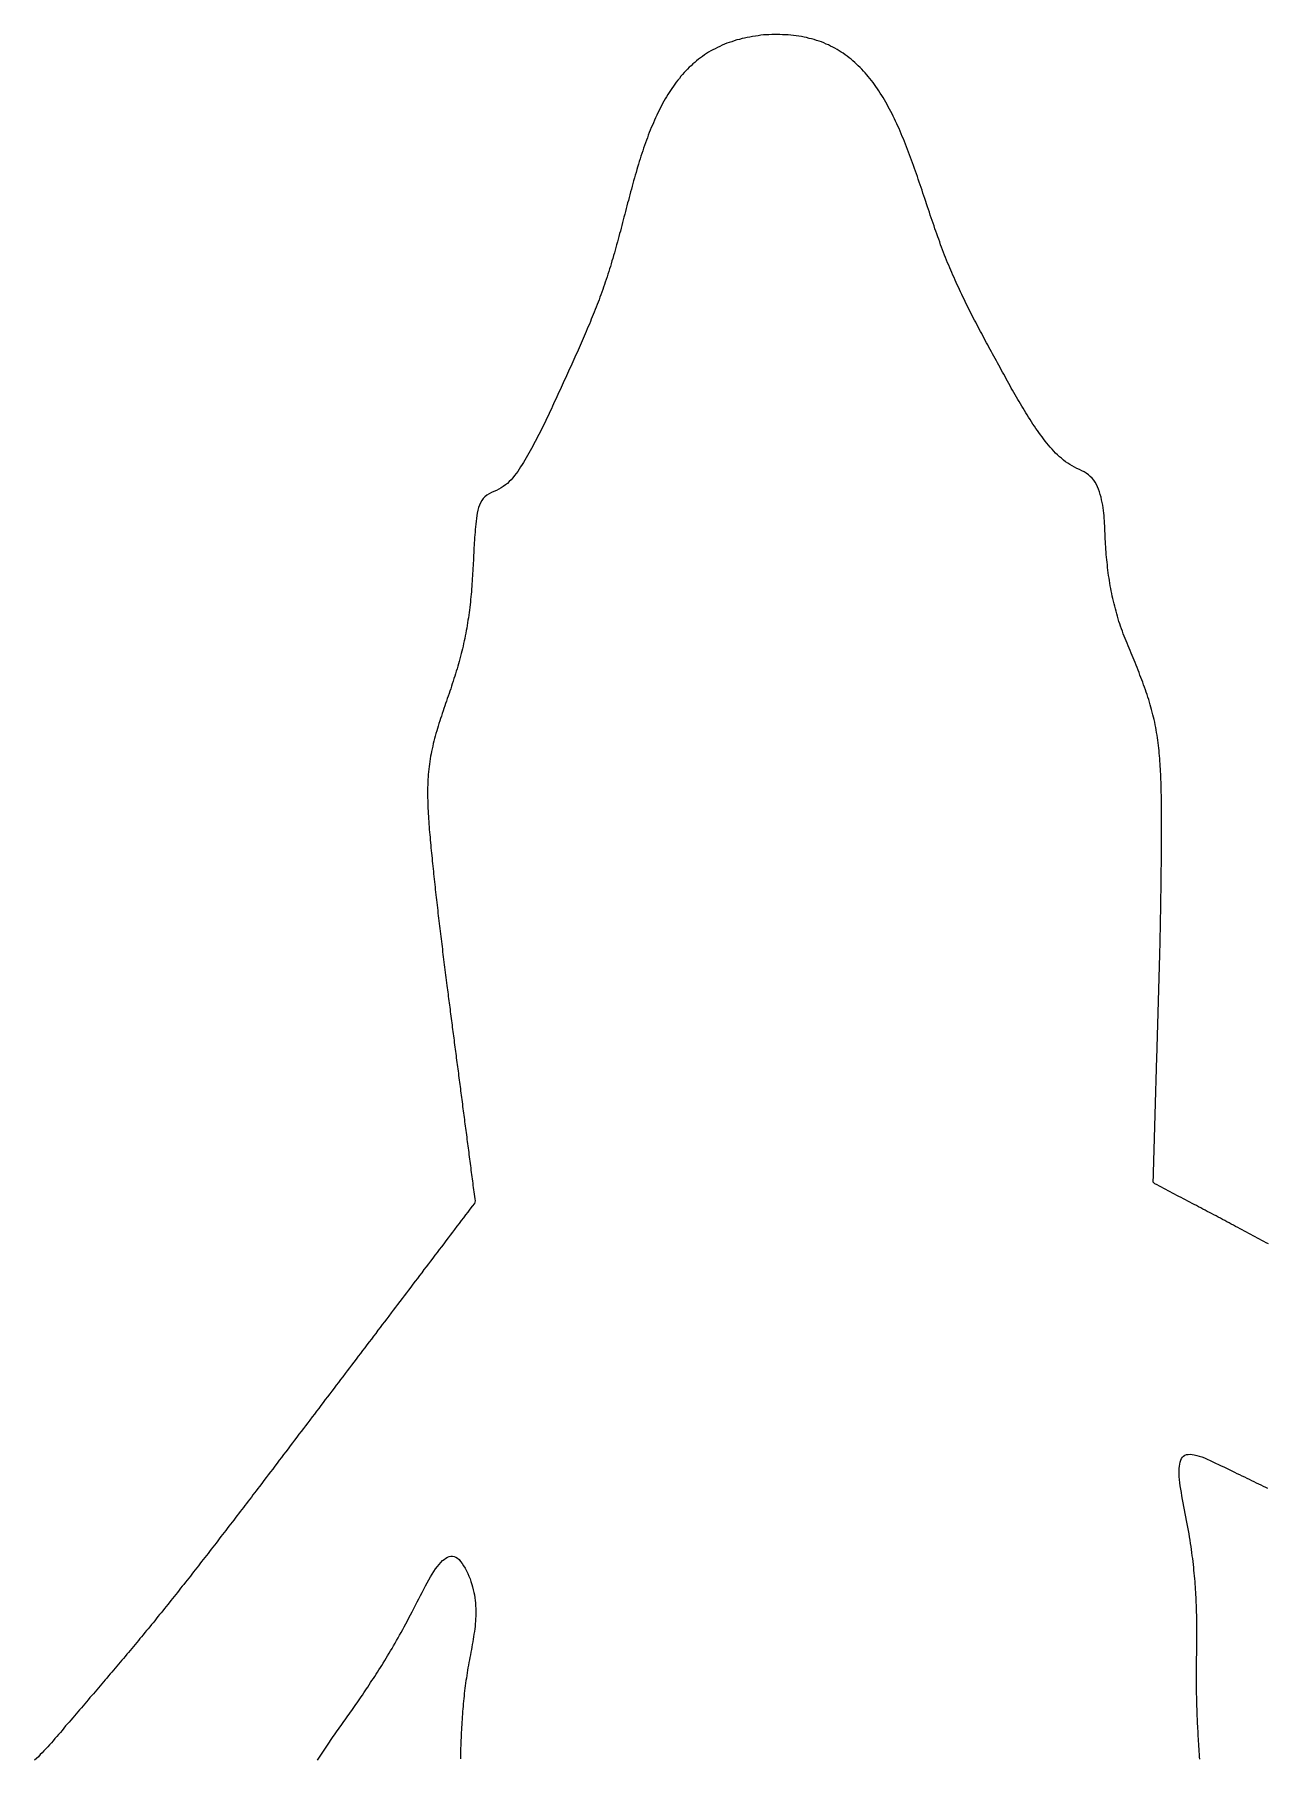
# Model space of a CAD drawing. Extents: x 63 to 788, y 423 to 1014.
# Drawn here: x 530.06 to 534.84, y 823.66 to 830.34 of the extents above; entities that cross this region are included whole.
import ezdxf

# ---------------------------------------------------------------- set-up
doc = ezdxf.new("R2010")
doc.units = 0
doc.header["$MEASUREMENT"] = 0
doc.layers.add('LAYER_1', color=7, linetype='CONTINUOUS')

msp = doc.modelspace()

# ---------------------------------------------------------------- linework, layer by layer
at = {"layer": 'LAYER_1', "color": 7}
for points in [[(534.8446, 825.651, 0), (534.8362, 825.655, 0), (534.8277, 825.66, 0), (534.8193, 825.664, 0), (534.8108, 825.669, 0), (534.8024, 825.673, 0), (534.7939, 825.678, 0), (534.7855, 825.682, 0), (534.777, 825.687, 0), (534.7686, 825.691, 0), (534.7601, 825.696, 0), (534.7517, 825.7, 0), (534.7432, 825.705, 0), (534.7348, 825.709, 0), (534.7263, 825.714, 0), (534.7179, 825.718, 0), (534.7094, 825.723, 0), (534.701, 825.727, 0), (534.6925, 825.732, 0), (534.6841, 825.736, 0), (534.6756, 825.741, 0), (534.6672, 825.745, 0), (534.6587, 825.75, 0), (534.6503, 825.754, 0), (534.6418, 825.759, 0), (534.6334, 825.763, 0), (534.6249, 825.768, 0), (534.6165, 825.772, 0), (534.608, 825.777, 0), (534.5996, 825.781, 0), (534.5911, 825.786, 0), (534.5827, 825.79, 0), (534.5742, 825.795, 0), (534.5658, 825.799, 0), (534.5573, 825.803, 0), (534.5489, 825.808, 0), (534.5404, 825.812, 0), (534.532, 825.817, 0), (534.5235, 825.821, 0), (534.5151, 825.826, 0), (534.5066, 825.83, 0), (534.4982, 825.835, 0), (534.4897, 825.839, 0), (534.4813, 825.844, 0), (534.4728, 825.848, 0), (534.4644, 825.853, 0), (534.4559, 825.857, 0), (534.4475, 825.862, 0), (534.439, 825.866, 0), (534.4306, 825.871, 0), (534.4221, 825.875, 0), (534.4137, 825.88, 0), (534.4052, 825.884, 0), (534.3983, 825.89, 0), (534.3986, 825.899, 0), (534.3988, 825.908, 0), (534.3991, 825.917, 0), (534.3994, 825.926, 0), (534.3996, 825.935, 0), (534.3999, 825.944, 0), (534.4001, 825.953, 0), (534.4004, 825.962, 0), (534.4007, 825.971, 0), (534.4009, 825.98, 0), (534.4012, 825.989, 0), (534.4015, 825.998, 0), (534.4017, 826.007, 0), (534.402, 826.016, 0), (534.4023, 826.025, 0), (534.4025, 826.034, 0), (534.4028, 826.043, 0), (534.403, 826.052, 0), (534.4033, 826.061, 0), (534.4036, 826.07, 0), (534.4038, 826.079, 0), (534.4041, 826.088, 0), (534.4044, 826.097, 0), (534.4046, 826.106, 0), (534.4049, 826.115, 0), (534.4052, 826.124, 0), (534.4054, 826.133, 0), (534.4057, 826.142, 0), (534.4059, 826.151, 0), (534.4062, 826.16, 0), (534.4065, 826.169, 0), (534.4067, 826.178, 0), (534.407, 826.187, 0), (534.4073, 826.196, 0), (534.4075, 826.205, 0), (534.4078, 826.214, 0), (534.4081, 826.223, 0), (534.4083, 826.232, 0), (534.4086, 826.241, 0), (534.4088, 826.25, 0), (534.4091, 826.259, 0), (534.4094, 826.268, 0), (534.4096, 826.277, 0), (534.4099, 826.286, 0), (534.4102, 826.295, 0), (534.4104, 826.304, 0), (534.4107, 826.313, 0), (534.411, 826.322, 0), (534.4112, 826.331, 0), (534.4115, 826.34, 0), (534.4117, 826.349, 0), (534.412, 826.358, 0), (534.4123, 826.367, 0), (534.4125, 826.376, 0), (534.4128, 826.385, 0), (534.4131, 826.394, 0), (534.4133, 826.403, 0), (534.4136, 826.412, 0), (534.4139, 826.421, 0), (534.4141, 826.43, 0), (534.4144, 826.439, 0), (534.4146, 826.448, 0), (534.4149, 826.457, 0), (534.4152, 826.466, 0), (534.4154, 826.475, 0), (534.4157, 826.484, 0), (534.416, 826.493, 0), (534.4162, 826.502, 0), (534.4165, 826.511, 0), (534.4168, 826.52, 0), (534.417, 826.529, 0), (534.4173, 826.538, 0), (534.4175, 826.547, 0), (534.4178, 826.556, 0), (534.4181, 826.565, 0), (534.4183, 826.574, 0), (534.4186, 826.583, 0), (534.4189, 826.592, 0), (534.4191, 826.601, 0), (534.4194, 826.61, 0), (534.4197, 826.619, 0), (534.4199, 826.628, 0), (534.4202, 826.637, 0), (534.4204, 826.646, 0), (534.4207, 826.655, 0), (534.421, 826.664, 0), (534.4212, 826.673, 0), (534.4215, 826.682, 0), (534.4218, 826.691, 0), (534.422, 826.7, 0), (534.4223, 826.709, 0), (534.4226, 826.718, 0), (534.4228, 826.727, 0), (534.4231, 826.736, 0), (534.4233, 826.745, 0), (534.4236, 826.754, 0), (534.4239, 826.763, 0), (534.4241, 826.772, 0), (534.4244, 826.782, 0), (534.4246, 826.792, 0), (534.4248, 826.802, 0), (534.425, 826.812, 0), (534.4252, 826.822, 0), (534.4254, 826.832, 0), (534.4256, 826.842, 0), (534.4258, 826.853, 0), (534.426, 826.863, 0), (534.4262, 826.873, 0), (534.4264, 826.883, 0), (534.4265, 826.893, 0), (534.4267, 826.903, 0), (534.4269, 826.913, 0), (534.4271, 826.923, 0), (534.4273, 826.933, 0), (534.4275, 826.944, 0), (534.4276, 826.954, 0), (534.4278, 826.964, 0), (534.428, 826.974, 0), (534.4282, 826.984, 0), (534.4283, 826.994, 0), (534.4285, 827.004, 0), (534.4286, 827.014, 0), (534.4288, 827.024, 0), (534.4289, 827.035, 0), (534.4291, 827.045, 0), (534.4292, 827.055, 0), (534.4294, 827.065, 0), (534.4295, 827.075, 0), (534.4296, 827.085, 0), (534.4297, 827.095, 0), (534.4298, 827.106, 0), (534.4299, 827.116, 0), (534.43, 827.126, 0), (534.4301, 827.136, 0), (534.4302, 827.146, 0), (534.4303, 827.156, 0), (534.4304, 827.166, 0), (534.4304, 827.177, 0), (534.4305, 827.187, 0), (534.4306, 827.197, 0), (534.4306, 827.207, 0), (534.4306, 827.217, 0), (534.4307, 827.227, 0), (534.4307, 827.237, 0), (534.4307, 827.248, 0), (534.4307, 827.258, 0), (534.4307, 827.268, 0), (534.4307, 827.278, 0), (534.4307, 827.288, 0), (534.4307, 827.298, 0), (534.4306, 827.309, 0), (534.4306, 827.319, 0), (534.4305, 827.329, 0), (534.4304, 827.339, 0), (534.4304, 827.349, 0), (534.4303, 827.36, 0), (534.4302, 827.37, 0), (534.4301, 827.38, 0), (534.4299, 827.39, 0), (534.4297, 827.4, 0), (534.4295, 827.411, 0), (534.4293, 827.421, 0), (534.429, 827.431, 0), (534.4287, 827.441, 0), (534.4284, 827.451, 0), (534.428, 827.462, 0), (534.4276, 827.472, 0), (534.4271, 827.482, 0), (534.4265, 827.492, 0), (534.4259, 827.502, 0), (534.4253, 827.512, 0), (534.4246, 827.522, 0), (534.4238, 827.533, 0), (534.4229, 827.543, 0), (534.422, 827.553, 0), (534.421, 827.563, 0), (534.4199, 827.573, 0), (534.4188, 827.583, 0), (534.4175, 827.593, 0), (534.4162, 827.603, 0), (534.4147, 827.613, 0), (534.4132, 827.623, 0), (534.4116, 827.633, 0), (534.4099, 827.643, 0), (534.408, 827.653, 0), (534.4061, 827.663, 0), (534.4041, 827.673, 0), (534.4019, 827.683, 0), (534.3996, 827.692, 0), (534.3973, 827.702, 0), (534.3948, 827.712, 0), (534.3922, 827.722, 0), (534.3895, 827.732, 0), (534.3867, 827.741, 0), (534.3838, 827.751, 0), (534.3808, 827.761, 0), (534.3777, 827.77, 0), (534.3746, 827.78, 0), (534.3714, 827.79, 0), (534.3681, 827.799, 0), (534.3647, 827.809, 0), (534.3613, 827.818, 0), (534.3578, 827.828, 0), (534.3542, 827.837, 0), (534.3506, 827.847, 0), (534.347, 827.856, 0), (534.3433, 827.866, 0), (534.3395, 827.875, 0), (534.3357, 827.885, 0), (534.3319, 827.894, 0), (534.328, 827.904, 0), (534.3241, 827.913, 0), (534.3202, 827.922, 0), (534.3163, 827.932, 0), (534.3124, 827.941, 0), (534.3085, 827.951, 0), (534.3047, 827.96, 0), (534.3008, 827.969, 0), (534.297, 827.979, 0), (534.2932, 827.988, 0), (534.2895, 827.998, 0), (534.2858, 828.007, 0), (534.2823, 828.016, 0), (534.2787, 828.026, 0), (534.2753, 828.035, 0), (534.272, 828.045, 0), (534.2688, 828.055, 0), (534.2656, 828.064, 0), (534.2626, 828.074, 0), (534.2597, 828.084, 0), (534.2569, 828.093, 0), (534.2541, 828.103, 0), (534.2515, 828.113, 0), (534.249, 828.123, 0), (534.2465, 828.132, 0), (534.2442, 828.142, 0), (534.2419, 828.152, 0), (534.2398, 828.162, 0), (534.2377, 828.172, 0), (534.2357, 828.182, 0), (534.2338, 828.192, 0), (534.232, 828.202, 0), (534.2303, 828.212, 0), (534.2286, 828.222, 0), (534.2271, 828.232, 0), (534.2256, 828.242, 0), (534.2242, 828.252, 0), (534.2229, 828.262, 0), (534.2216, 828.273, 0), (534.2205, 828.283, 0), (534.2194, 828.293, 0), (534.2183, 828.303, 0), (534.2174, 828.313, 0), (534.2165, 828.323, 0), (534.2157, 828.333, 0), (534.2149, 828.343, 0), (534.2142, 828.353, 0), (534.2136, 828.363, 0), (534.213, 828.373, 0), (534.2125, 828.383, 0), (534.2121, 828.394, 0), (534.2116, 828.404, 0), (534.2112, 828.414, 0), (534.2108, 828.424, 0), (534.2103, 828.434, 0), (534.2098, 828.444, 0), (534.2091, 828.454, 0), (534.2084, 828.464, 0), (534.2076, 828.474, 0), (534.2065, 828.484, 0), (534.2054, 828.494, 0), (534.204, 828.504, 0), (534.2024, 828.514, 0), (534.2006, 828.525, 0), (534.1985, 828.535, 0), (534.1961, 828.545, 0), (534.1933, 828.556, 0), (534.1902, 828.566, 0), (534.1867, 828.576, 0), (534.1827, 828.585, 0), (534.1783, 828.594, 0), (534.1732, 828.603, 0), (534.1676, 828.611, 0), (534.1614, 828.619, 0), (534.1544, 828.626, 0), (534.1469, 828.632, 0), (534.1387, 828.638, 0), (534.1301, 828.643, 0), (534.1212, 828.648, 0), (534.1121, 828.653, 0), (534.1028, 828.657, 0), (534.0936, 828.662, 0), (534.0844, 828.667, 0), (534.0755, 828.672, 0), (534.0668, 828.677, 0), (534.0584, 828.683, 0), (534.0503, 828.689, 0), (534.0424, 828.696, 0), (534.0347, 828.702, 0), (534.0272, 828.709, 0), (534.02, 828.716, 0), (534.0129, 828.724, 0), (534.006, 828.731, 0), (533.9992, 828.739, 0), (533.9926, 828.747, 0), (533.9861, 828.755, 0), (533.9798, 828.763, 0), (533.9735, 828.771, 0), (533.9674, 828.779, 0), (533.9613, 828.787, 0), (533.9554, 828.796, 0), (533.9494, 828.804, 0), (533.9436, 828.812, 0), (533.9378, 828.821, 0), (533.9321, 828.829, 0), (533.9265, 828.838, 0), (533.9209, 828.846, 0), (533.9154, 828.855, 0), (533.91, 828.864, 0), (533.9046, 828.872, 0), (533.8992, 828.881, 0), (533.8939, 828.89, 0), (533.8887, 828.898, 0), (533.8835, 828.907, 0), (533.8783, 828.916, 0), (533.8732, 828.924, 0), (533.8681, 828.933, 0), (533.8631, 828.942, 0), (533.8581, 828.951, 0), (533.8531, 828.96, 0), (533.8481, 828.968, 0), (533.8432, 828.977, 0), (533.8383, 828.986, 0), (533.8335, 828.995, 0), (533.8286, 829.004, 0), (533.8238, 829.013, 0), (533.819, 829.022, 0), (533.8142, 829.03, 0), (533.8094, 829.039, 0), (533.8046, 829.048, 0), (533.7998, 829.057, 0), (533.795, 829.066, 0), (533.7902, 829.074, 0), (533.7855, 829.083, 0), (533.7807, 829.092, 0), (533.7759, 829.101, 0), (533.7712, 829.109, 0), (533.7664, 829.118, 0), (533.7617, 829.127, 0), (533.757, 829.136, 0), (533.7522, 829.144, 0), (533.7475, 829.153, 0), (533.7428, 829.162, 0), (533.7381, 829.171, 0), (533.7334, 829.18, 0), (533.7287, 829.188, 0), (533.7241, 829.197, 0), (533.7194, 829.206, 0), (533.7148, 829.215, 0), (533.7102, 829.224, 0), (533.7055, 829.232, 0), (533.701, 829.241, 0), (533.6964, 829.25, 0), (533.6918, 829.259, 0), (533.6873, 829.268, 0), (533.6828, 829.277, 0), (533.6783, 829.286, 0), (533.6738, 829.295, 0), (533.6693, 829.304, 0), (533.6649, 829.313, 0), (533.6605, 829.322, 0), (533.6561, 829.331, 0), (533.6517, 829.341, 0), (533.6474, 829.35, 0), (533.6431, 829.359, 0), (533.6388, 829.368, 0), (533.6345, 829.378, 0), (533.6303, 829.387, 0), (533.6261, 829.397, 0), (533.6219, 829.406, 0), (533.6178, 829.416, 0), (533.6137, 829.425, 0), (533.6096, 829.435, 0), (533.6055, 829.445, 0), (533.6015, 829.454, 0), (533.5976, 829.464, 0), (533.5936, 829.474, 0), (533.5897, 829.484, 0), (533.5858, 829.494, 0), (533.582, 829.504, 0), (533.5782, 829.514, 0), (533.5744, 829.524, 0), (533.5706, 829.535, 0), (533.5669, 829.545, 0), (533.5632, 829.555, 0), (533.5595, 829.566, 0), (533.5559, 829.576, 0), (533.5523, 829.586, 0), (533.5486, 829.597, 0), (533.545, 829.607, 0), (533.5414, 829.618, 0), (533.5379, 829.628, 0), (533.5343, 829.639, 0), (533.5307, 829.65, 0), (533.5272, 829.66, 0), (533.5236, 829.671, 0), (533.5201, 829.682, 0), (533.5165, 829.692, 0), (533.513, 829.703, 0), (533.5094, 829.714, 0), (533.5058, 829.724, 0), (533.5022, 829.735, 0), (533.4987, 829.746, 0), (533.4951, 829.756, 0), (533.4914, 829.767, 0), (533.4878, 829.778, 0), (533.4842, 829.788, 0), (533.4805, 829.799, 0), (533.4768, 829.809, 0), (533.4731, 829.82, 0), (533.4693, 829.831, 0), (533.4656, 829.841, 0), (533.4618, 829.852, 0), (533.4579, 829.862, 0), (533.454, 829.872, 0), (533.4501, 829.883, 0), (533.4462, 829.893, 0), (533.4422, 829.903, 0), (533.4382, 829.914, 0), (533.4341, 829.924, 0), (533.43, 829.934, 0), (533.4258, 829.944, 0), (533.4216, 829.954, 0), (533.4173, 829.964, 0), (533.413, 829.974, 0), (533.4086, 829.984, 0), (533.4042, 829.993, 0), (533.3997, 830.003, 0), (533.3951, 830.012, 0), (533.3905, 830.022, 0), (533.3858, 830.031, 0), (533.3811, 830.041, 0), (533.3762, 830.05, 0), (533.3713, 830.059, 0), (533.3664, 830.068, 0), (533.3613, 830.077, 0), (533.3562, 830.086, 0), (533.351, 830.095, 0), (533.3457, 830.103, 0), (533.3403, 830.112, 0), (533.3348, 830.12, 0), (533.3293, 830.128, 0), (533.3237, 830.137, 0), (533.3179, 830.145, 0), (533.3121, 830.153, 0), (533.3062, 830.16, 0), (533.3002, 830.168, 0), (533.294, 830.176, 0), (533.2878, 830.183, 0), (533.2815, 830.19, 0), (533.2751, 830.197, 0), (533.2685, 830.204, 0), (533.2619, 830.211, 0), (533.2551, 830.218, 0), (533.2483, 830.224, 0), (533.2413, 830.231, 0), (533.2342, 830.237, 0), (533.227, 830.243, 0), (533.2196, 830.249, 0), (533.2121, 830.255, 0), (533.2046, 830.26, 0), (533.1968, 830.266, 0), (533.189, 830.271, 0), (533.181, 830.276, 0), (533.1729, 830.281, 0), (533.1646, 830.286, 0), (533.1563, 830.29, 0), (533.1477, 830.294, 0), (533.1391, 830.299, 0), (533.1302, 830.302, 0), (533.1213, 830.306, 0), (533.1122, 830.31, 0), (533.1029, 830.313, 0), (533.0935, 830.316, 0), (533.084, 830.319, 0), (533.0743, 830.322, 0), (533.0646, 830.324, 0), (533.0547, 830.327, 0), (533.0447, 830.329, 0), (533.0346, 830.331, 0), (533.0244, 830.332, 0), (533.0141, 830.334, 0), (533.0038, 830.335, 0), (532.9934, 830.336, 0), (532.9829, 830.337, 0), (532.9724, 830.338, 0), (532.9618, 830.338, 0), (532.9513, 830.339, 0), (532.9407, 830.339, 0), (532.93, 830.339, 0), (532.9194, 830.339, 0), (532.9088, 830.338, 0), (532.8982, 830.337, 0), (532.8876, 830.337, 0), (532.877, 830.336, 0), (532.8665, 830.334, 0), (532.856, 830.333, 0), (532.8455, 830.331, 0), (532.8351, 830.329, 0), (532.8248, 830.327, 0), (532.8145, 830.325, 0), (532.8044, 830.323, 0), (532.7943, 830.32, 0), (532.7843, 830.318, 0), (532.7744, 830.315, 0), (532.7647, 830.311, 0), (532.755, 830.308, 0), (532.7455, 830.305, 0), (532.7361, 830.301, 0), (532.7269, 830.297, 0), (532.7179, 830.293, 0), (532.7089, 830.289, 0), (532.7002, 830.284, 0), (532.6916, 830.28, 0), (532.6832, 830.275, 0), (532.6749, 830.27, 0), (532.6667, 830.265, 0), (532.6588, 830.26, 0), (532.6509, 830.254, 0), (532.6432, 830.249, 0), (532.6357, 830.243, 0), (532.6283, 830.237, 0), (532.621, 830.231, 0), (532.6139, 830.225, 0), (532.6069, 830.218, 0), (532.6, 830.212, 0), (532.5933, 830.205, 0), (532.5867, 830.198, 0), (532.5802, 830.191, 0), (532.5738, 830.184, 0), (532.5676, 830.177, 0), (532.5615, 830.169, 0), (532.5555, 830.162, 0), (532.5496, 830.154, 0), (532.5438, 830.146, 0), (532.5382, 830.138, 0), (532.5326, 830.13, 0), (532.5272, 830.122, 0), (532.5218, 830.114, 0), (532.5166, 830.106, 0), (532.5114, 830.097, 0), (532.5064, 830.089, 0), (532.5014, 830.08, 0), (532.4966, 830.071, 0), (532.4918, 830.062, 0), (532.4872, 830.053, 0), (532.4826, 830.044, 0), (532.4781, 830.035, 0), (532.4737, 830.026, 0), (532.4694, 830.016, 0), (532.4651, 830.007, 0), (532.4609, 829.997, 0), (532.4568, 829.988, 0), (532.4528, 829.978, 0), (532.4488, 829.968, 0), (532.4449, 829.959, 0), (532.4411, 829.949, 0), (532.4374, 829.939, 0), (532.4337, 829.929, 0), (532.43, 829.919, 0), (532.4265, 829.908, 0), (532.4229, 829.898, 0), (532.4195, 829.888, 0), (532.4161, 829.878, 0), (532.4127, 829.867, 0), (532.4094, 829.857, 0), (532.4061, 829.846, 0), (532.4029, 829.836, 0), (532.3997, 829.825, 0), (532.3965, 829.815, 0), (532.3934, 829.804, 0), (532.3903, 829.793, 0), (532.3873, 829.783, 0), (532.3842, 829.772, 0), (532.3813, 829.761, 0), (532.3783, 829.751, 0), (532.3754, 829.74, 0), (532.3724, 829.729, 0), (532.3695, 829.718, 0), (532.3667, 829.707, 0), (532.3638, 829.696, 0), (532.3609, 829.686, 0), (532.3581, 829.675, 0), (532.3553, 829.664, 0), (532.3524, 829.653, 0), (532.3496, 829.642, 0), (532.3468, 829.631, 0), (532.344, 829.621, 0), (532.3412, 829.61, 0), (532.3383, 829.599, 0), (532.3355, 829.588, 0), (532.3327, 829.577, 0), (532.3298, 829.567, 0), (532.327, 829.556, 0), (532.3241, 829.545, 0), (532.3212, 829.535, 0), (532.3183, 829.524, 0), (532.3154, 829.513, 0), (532.3124, 829.503, 0), (532.3094, 829.492, 0), (532.3064, 829.482, 0), (532.3034, 829.471, 0), (532.3003, 829.461, 0), (532.2972, 829.45, 0), (532.2941, 829.44, 0), (532.2909, 829.43, 0), (532.2877, 829.42, 0), (532.2845, 829.41, 0), (532.2812, 829.4, 0), (532.2779, 829.389, 0), (532.2745, 829.379, 0), (532.2711, 829.37, 0), (532.2677, 829.36, 0), (532.2642, 829.35, 0), (532.2607, 829.34, 0), (532.2572, 829.33, 0), (532.2536, 829.321, 0), (532.25, 829.311, 0), (532.2464, 829.301, 0), (532.2427, 829.292, 0), (532.239, 829.282, 0), (532.2353, 829.273, 0), (532.2316, 829.263, 0), (532.2278, 829.254, 0), (532.224, 829.244, 0), (532.2202, 829.235, 0), (532.2164, 829.226, 0), (532.2125, 829.216, 0), (532.2086, 829.207, 0), (532.2047, 829.198, 0), (532.2008, 829.188, 0), (532.1969, 829.179, 0), (532.1929, 829.17, 0), (532.189, 829.161, 0), (532.185, 829.152, 0), (532.181, 829.143, 0), (532.1769, 829.133, 0), (532.1729, 829.124, 0), (532.1688, 829.115, 0), (532.1648, 829.106, 0), (532.1607, 829.097, 0), (532.1566, 829.088, 0), (532.1525, 829.079, 0), (532.1484, 829.07, 0), (532.1443, 829.061, 0), (532.1402, 829.052, 0), (532.1361, 829.043, 0), (532.132, 829.034, 0), (532.1278, 829.025, 0), (532.1237, 829.016, 0), (532.1196, 829.007, 0), (532.1154, 828.998, 0), (532.1113, 828.988, 0), (532.1071, 828.979, 0), (532.103, 828.97, 0), (532.0988, 828.961, 0), (532.0947, 828.952, 0), (532.0905, 828.943, 0), (532.0864, 828.934, 0), (532.0822, 828.925, 0), (532.078, 828.916, 0), (532.0738, 828.907, 0), (532.0696, 828.898, 0), (532.0654, 828.888, 0), (532.0611, 828.879, 0), (532.0568, 828.87, 0), (532.0525, 828.861, 0), (532.0482, 828.852, 0), (532.0438, 828.843, 0), (532.0394, 828.834, 0), (532.035, 828.825, 0), (532.0305, 828.816, 0), (532.026, 828.807, 0), (532.0214, 828.798, 0), (532.0168, 828.788, 0), (532.0122, 828.779, 0), (532.0075, 828.77, 0), (532.0027, 828.761, 0), (531.9979, 828.752, 0), (531.993, 828.743, 0), (531.9881, 828.734, 0), (531.9831, 828.725, 0), (531.9781, 828.716, 0), (531.973, 828.707, 0), (531.9678, 828.698, 0), (531.9625, 828.689, 0), (531.9572, 828.68, 0), (531.9518, 828.672, 0), (531.9463, 828.663, 0), (531.9406, 828.654, 0), (531.9348, 828.645, 0), (531.9287, 828.637, 0), (531.9225, 828.629, 0), (531.916, 828.621, 0), (531.9092, 828.613, 0), (531.9022, 828.606, 0), (531.8948, 828.599, 0), (531.887, 828.593, 0), (531.8789, 828.587, 0), (531.8703, 828.581, 0), (531.8613, 828.576, 0), (531.852, 828.571, 0), (531.8425, 828.567, 0), (531.8331, 828.563, 0), (531.824, 828.558, 0), (531.8156, 828.553, 0), (531.8079, 828.547, 0), (531.8012, 828.54, 0), (531.7955, 828.532, 0), (531.7907, 828.524, 0), (531.7867, 828.515, 0), (531.7833, 828.505, 0), (531.7805, 828.495, 0), (531.7783, 828.484, 0), (531.7764, 828.474, 0), (531.7749, 828.463, 0), (531.7736, 828.452, 0), (531.7724, 828.441, 0), (531.7713, 828.431, 0), (531.7703, 828.42, 0), (531.7694, 828.41, 0), (531.7685, 828.4, 0), (531.7678, 828.389, 0), (531.7671, 828.379, 0), (531.7665, 828.369, 0), (531.7659, 828.359, 0), (531.7653, 828.349, 0), (531.7648, 828.34, 0), (531.7643, 828.33, 0), (531.7638, 828.32, 0), (531.7634, 828.31, 0), (531.7629, 828.3, 0), (531.7624, 828.29, 0), (531.7619, 828.28, 0), (531.7614, 828.27, 0), (531.7608, 828.26, 0), (531.7602, 828.25, 0), (531.7596, 828.24, 0), (531.7589, 828.23, 0), (531.7583, 828.22, 0), (531.7575, 828.21, 0), (531.7568, 828.2, 0), (531.756, 828.189, 0), (531.7551, 828.179, 0), (531.7542, 828.169, 0), (531.7532, 828.159, 0), (531.7522, 828.149, 0), (531.7512, 828.139, 0), (531.75, 828.129, 0), (531.7489, 828.118, 0), (531.7476, 828.108, 0), (531.7463, 828.098, 0), (531.7449, 828.088, 0), (531.7435, 828.078, 0), (531.7419, 828.068, 0), (531.7404, 828.058, 0), (531.7387, 828.048, 0), (531.737, 828.038, 0), (531.7352, 828.028, 0), (531.7333, 828.018, 0), (531.7314, 828.008, 0), (531.7294, 827.998, 0), (531.7273, 827.988, 0), (531.7252, 827.978, 0), (531.723, 827.968, 0), (531.7207, 827.958, 0), (531.7183, 827.949, 0), (531.7159, 827.939, 0), (531.7133, 827.929, 0), (531.7108, 827.919, 0), (531.7081, 827.909, 0), (531.7054, 827.9, 0), (531.7026, 827.89, 0), (531.6997, 827.88, 0), (531.6968, 827.871, 0), (531.6938, 827.861, 0), (531.6908, 827.851, 0), (531.6877, 827.842, 0), (531.6846, 827.832, 0), (531.6814, 827.822, 0), (531.6782, 827.813, 0), (531.675, 827.803, 0), (531.6718, 827.794, 0), (531.6685, 827.784, 0), (531.6652, 827.774, 0), (531.662, 827.765, 0), (531.6587, 827.755, 0), (531.6554, 827.745, 0), (531.6521, 827.736, 0), (531.6488, 827.726, 0), (531.6455, 827.717, 0), (531.6423, 827.707, 0), (531.6391, 827.697, 0), (531.6359, 827.687, 0), (531.6328, 827.678, 0), (531.6297, 827.668, 0), (531.6267, 827.658, 0), (531.6237, 827.649, 0), (531.6208, 827.639, 0), (531.618, 827.629, 0), (531.6152, 827.619, 0), (531.6126, 827.61, 0), (531.61, 827.6, 0), (531.6076, 827.59, 0), (531.6052, 827.58, 0), (531.603, 827.57, 0), (531.6009, 827.56, 0), (531.5989, 827.551, 0), (531.5971, 827.541, 0), (531.5954, 827.531, 0), (531.5939, 827.521, 0), (531.5925, 827.511, 0), (531.5912, 827.501, 0), (531.5901, 827.491, 0), (531.5891, 827.481, 0), (531.5882, 827.471, 0), (531.5875, 827.461, 0), (531.5869, 827.451, 0), (531.5864, 827.44, 0), (531.586, 827.43, 0), (531.5857, 827.42, 0), (531.5856, 827.41, 0), (531.5855, 827.4, 0), (531.5855, 827.39, 0), (531.5856, 827.38, 0), (531.5858, 827.369, 0), (531.5861, 827.359, 0), (531.5864, 827.349, 0), (531.5869, 827.339, 0), (531.5873, 827.329, 0), (531.5879, 827.319, 0), (531.5885, 827.308, 0), (531.5892, 827.298, 0), (531.5899, 827.288, 0), (531.5906, 827.278, 0), (531.5914, 827.268, 0), (531.5922, 827.257, 0), (531.5931, 827.247, 0), (531.594, 827.237, 0), (531.5949, 827.227, 0), (531.5958, 827.217, 0), (531.5968, 827.206, 0), (531.5977, 827.196, 0), (531.5987, 827.186, 0), (531.5996, 827.176, 0), (531.6006, 827.166, 0), (531.6016, 827.156, 0), (531.6026, 827.145, 0), (531.6036, 827.135, 0), (531.6047, 827.125, 0), (531.6057, 827.115, 0), (531.6067, 827.105, 0), (531.6078, 827.095, 0), (531.6089, 827.085, 0), (531.6099, 827.075, 0), (531.611, 827.064, 0), (531.6121, 827.054, 0), (531.6132, 827.044, 0), (531.6143, 827.034, 0), (531.6154, 827.024, 0), (531.6165, 827.014, 0), (531.6177, 827.004, 0), (531.6188, 826.994, 0), (531.6199, 826.984, 0), (531.6211, 826.974, 0), (531.6222, 826.964, 0), (531.6234, 826.954, 0), (531.6246, 826.943, 0), (531.6257, 826.933, 0), (531.6269, 826.923, 0), (531.6281, 826.913, 0), (531.6293, 826.903, 0), (531.6305, 826.893, 0), (531.6317, 826.883, 0), (531.6329, 826.873, 0), (531.6341, 826.863, 0), (531.6353, 826.853, 0), (531.6365, 826.843, 0), (531.6378, 826.833, 0), (531.639, 826.823, 0), (531.6402, 826.813, 0), (531.6415, 826.803, 0), (531.6427, 826.793, 0), (531.6439, 826.783, 0), (531.6452, 826.773, 0), (531.6464, 826.763, 0), (531.6477, 826.753, 0), (531.6489, 826.743, 0), (531.6502, 826.733, 0), (531.6514, 826.723, 0), (531.6527, 826.713, 0), (531.6539, 826.703, 0), (531.6552, 826.693, 0), (531.6564, 826.683, 0), (531.6577, 826.673, 0), (531.659, 826.663, 0), (531.6602, 826.653, 0), (531.6613, 826.644, 0), (531.6624, 826.636, 0), (531.6635, 826.627, 0), (531.6647, 826.619, 0), (531.6658, 826.61, 0), (531.6669, 826.602, 0), (531.668, 826.593, 0), (531.6691, 826.585, 0), (531.6702, 826.576, 0), (531.6713, 826.568, 0), (531.6724, 826.559, 0), (531.6736, 826.55, 0), (531.6747, 826.542, 0), (531.6758, 826.533, 0), (531.6769, 826.525, 0), (531.678, 826.516, 0), (531.6791, 826.508, 0), (531.6802, 826.499, 0), (531.6813, 826.491, 0), (531.6825, 826.482, 0), (531.6836, 826.474, 0), (531.6847, 826.465, 0), (531.6858, 826.457, 0), (531.6869, 826.448, 0), (531.688, 826.44, 0), (531.6891, 826.431, 0), (531.6903, 826.423, 0), (531.6914, 826.414, 0), (531.6925, 826.406, 0), (531.6936, 826.397, 0), (531.6947, 826.389, 0), (531.6958, 826.38, 0), (531.6969, 826.372, 0), (531.698, 826.363, 0), (531.6992, 826.354, 0), (531.7003, 826.346, 0), (531.7014, 826.337, 0), (531.7025, 826.329, 0), (531.7036, 826.32, 0), (531.7047, 826.312, 0), (531.7058, 826.303, 0), (531.7069, 826.295, 0), (531.7081, 826.286, 0), (531.7092, 826.278, 0), (531.7103, 826.269, 0), (531.7114, 826.261, 0), (531.7125, 826.252, 0), (531.7136, 826.244, 0), (531.7147, 826.235, 0), (531.7158, 826.227, 0), (531.717, 826.218, 0), (531.7181, 826.21, 0), (531.7192, 826.201, 0), (531.7203, 826.193, 0), (531.7214, 826.184, 0), (531.7225, 826.175, 0), (531.7236, 826.167, 0), (531.7247, 826.158, 0), (531.7259, 826.15, 0), (531.727, 826.141, 0), (531.7281, 826.133, 0), (531.7292, 826.124, 0), (531.7303, 826.116, 0), (531.7314, 826.107, 0), (531.7325, 826.099, 0), (531.7337, 826.09, 0), (531.7348, 826.082, 0), (531.7359, 826.073, 0), (531.737, 826.065, 0), (531.7381, 826.056, 0), (531.7392, 826.048, 0), (531.7403, 826.039, 0), (531.7414, 826.031, 0), (531.7426, 826.022, 0), (531.7437, 826.014, 0), (531.7448, 826.005, 0), (531.7459, 825.997, 0), (531.747, 825.988, 0), (531.7481, 825.979, 0), (531.7492, 825.971, 0), (531.7503, 825.962, 0), (531.7515, 825.954, 0), (531.7526, 825.945, 0), (531.7537, 825.937, 0), (531.7548, 825.928, 0), (531.7559, 825.92, 0), (531.757, 825.911, 0), (531.7581, 825.903, 0), (531.7592, 825.894, 0), (531.7604, 825.886, 0), (531.7615, 825.877, 0), (531.7626, 825.869, 0), (531.7637, 825.86, 0), (531.7648, 825.852, 0), (531.7659, 825.843, 0), (531.767, 825.835, 0), (531.7681, 825.826, 0), (531.7693, 825.818, 0), (531.7668, 825.808, 0), (531.7583, 825.797, 0), (531.7498, 825.786, 0), (531.7413, 825.774, 0), (531.7329, 825.763, 0), (531.7244, 825.752, 0), (531.7159, 825.741, 0), (531.7074, 825.73, 0), (531.6989, 825.719, 0), (531.6904, 825.707, 0), (531.6819, 825.696, 0), (531.6734, 825.685, 0), (531.6649, 825.674, 0), (531.6564, 825.663, 0), (531.6479, 825.651, 0), (531.6394, 825.64, 0), (531.6309, 825.629, 0), (531.6224, 825.618, 0), (531.6139, 825.607, 0), (531.6054, 825.595, 0), (531.5969, 825.584, 0), (531.5884, 825.573, 0), (531.5799, 825.562, 0), (531.5714, 825.551, 0), (531.5629, 825.539, 0), (531.5544, 825.528, 0), (531.5459, 825.517, 0), (531.5374, 825.506, 0), (531.5289, 825.495, 0), (531.5204, 825.483, 0), (531.5119, 825.472, 0), (531.5034, 825.461, 0), (531.4949, 825.45, 0), (531.4864, 825.439, 0), (531.4779, 825.427, 0), (531.4694, 825.416, 0), (531.4609, 825.405, 0), (531.4524, 825.394, 0), (531.4439, 825.383, 0), (531.4354, 825.371, 0), (531.4269, 825.36, 0), (531.4184, 825.349, 0), (531.4099, 825.338, 0), (531.4014, 825.327, 0), (531.3929, 825.316, 0), (531.3844, 825.304, 0), (531.3759, 825.293, 0), (531.3675, 825.282, 0), (531.359, 825.271, 0), (531.3505, 825.26, 0), (531.342, 825.248, 0), (531.3335, 825.237, 0), (531.325, 825.226, 0), (531.3165, 825.215, 0), (531.308, 825.204, 0), (531.2995, 825.192, 0), (531.291, 825.181, 0), (531.2825, 825.17, 0), (531.274, 825.159, 0), (531.2655, 825.148, 0), (531.257, 825.136, 0), (531.2485, 825.125, 0), (531.24, 825.114, 0), (531.2315, 825.103, 0), (531.223, 825.092, 0), (531.2145, 825.08, 0), (531.206, 825.069, 0), (531.1975, 825.058, 0), (531.189, 825.047, 0), (531.1805, 825.036, 0), (531.172, 825.024, 0), (531.1635, 825.013, 0), (531.155, 825.002, 0), (531.1465, 824.991, 0), (531.138, 824.98, 0), (531.1295, 824.968, 0), (531.121, 824.957, 0), (531.1125, 824.946, 0), (531.104, 824.935, 0), (531.0955, 824.924, 0), (531.087, 824.913, 0), (531.0785, 824.901, 0), (531.07, 824.89, 0), (531.0615, 824.879, 0), (531.053, 824.868, 0), (531.0445, 824.857, 0), (531.036, 824.845, 0), (531.0275, 824.834, 0), (531.019, 824.823, 0), (531.0105, 824.812, 0), (531.0021, 824.801, 0), (530.9936, 824.789, 0), (530.9851, 824.778, 0), (530.9766, 824.767, 0), (530.9681, 824.756, 0), (530.9596, 824.745, 0), (530.9511, 824.733, 0), (530.9426, 824.722, 0), (530.9341, 824.711, 0), (530.9272, 824.702, 0), (530.921, 824.694, 0), (530.9147, 824.686, 0), (530.9085, 824.678, 0), (530.9023, 824.669, 0), (530.8961, 824.661, 0), (530.8899, 824.653, 0), (530.8837, 824.645, 0), (530.8775, 824.637, 0), (530.8713, 824.629, 0), (530.8651, 824.621, 0), (530.8589, 824.613, 0), (530.8526, 824.605, 0), (530.8464, 824.597, 0), (530.8402, 824.588, 0), (530.834, 824.58, 0), (530.8278, 824.572, 0), (530.8216, 824.564, 0), (530.8154, 824.556, 0), (530.8091, 824.548, 0), (530.8029, 824.54, 0), (530.7967, 824.532, 0), (530.7905, 824.524, 0), (530.7843, 824.516, 0), (530.778, 824.508, 0), (530.7718, 824.5, 0), (530.7656, 824.491, 0), (530.7594, 824.483, 0), (530.7531, 824.475, 0), (530.7469, 824.467, 0), (530.7407, 824.459, 0), (530.7344, 824.451, 0), (530.7282, 824.443, 0), (530.722, 824.435, 0), (530.7157, 824.427, 0), (530.7095, 824.419, 0), (530.7032, 824.411, 0), (530.697, 824.403, 0), (530.6908, 824.395, 0), (530.6845, 824.387, 0), (530.6783, 824.379, 0), (530.672, 824.371, 0), (530.6658, 824.363, 0), (530.6595, 824.355, 0), (530.6532, 824.347, 0), (530.647, 824.339, 0), (530.6407, 824.331, 0), (530.6345, 824.324, 0), (530.6282, 824.316, 0), (530.6219, 824.308, 0), (530.6157, 824.3, 0), (530.6094, 824.292, 0), (530.6031, 824.284, 0), (530.5968, 824.276, 0), (530.5905, 824.268, 0), (530.5843, 824.26, 0), (530.578, 824.253, 0), (530.5717, 824.245, 0), (530.5654, 824.237, 0), (530.5591, 824.229, 0), (530.5528, 824.221, 0), (530.5465, 824.214, 0), (530.5402, 824.206, 0), (530.5339, 824.198, 0), (530.5276, 824.19, 0), (530.5212, 824.182, 0), (530.5149, 824.175, 0), (530.5086, 824.167, 0), (530.5023, 824.159, 0), (530.496, 824.152, 0), (530.4896, 824.144, 0), (530.4833, 824.136, 0), (530.4769, 824.128, 0), (530.4706, 824.121, 0), (530.4643, 824.113, 0), (530.4579, 824.105, 0), (530.4515, 824.098, 0), (530.4452, 824.09, 0), (530.4388, 824.083, 0), (530.4324, 824.075, 0), (530.426, 824.067, 0), (530.4197, 824.06, 0), (530.4133, 824.052, 0), (530.4069, 824.044, 0), (530.4004, 824.037, 0), (530.394, 824.029, 0), (530.3876, 824.022, 0), (530.3812, 824.014, 0), (530.3747, 824.006, 0), (530.3682, 823.999, 0), (530.3618, 823.991, 0), (530.3553, 823.984, 0), (530.3488, 823.976, 0), (530.3423, 823.968, 0), (530.3358, 823.961, 0), (530.3293, 823.953, 0), (530.3228, 823.945, 0), (530.3162, 823.938, 0), (530.3097, 823.93, 0), (530.3031, 823.922, 0), (530.2965, 823.915, 0), (530.2899, 823.907, 0), (530.2833, 823.899, 0), (530.2767, 823.892, 0), (530.2701, 823.884, 0), (530.2634, 823.876, 0), (530.2568, 823.868, 0), (530.2501, 823.86, 0), (530.2434, 823.853, 0), (530.2367, 823.845, 0), (530.23, 823.837, 0), (530.2233, 823.829, 0), (530.2165, 823.821, 0), (530.2097, 823.813, 0), (530.203, 823.805, 0), (530.1962, 823.797, 0), (530.1893, 823.79, 0), (530.1825, 823.782, 0), (530.1756, 823.774, 0), (530.1688, 823.765, 0), (530.1619, 823.757, 0), (530.155, 823.749, 0), (530.148, 823.741, 0), (530.1411, 823.733, 0), (530.1341, 823.725, 0), (530.1271, 823.717, 0), (530.12, 823.709, 0), (530.1129, 823.701, 0), (530.1057, 823.693, 0), (530.0985, 823.686, 0), (530.0913, 823.678, 0), (530.084, 823.671, 0), (530.0766, 823.663, 0), (530.0692, 823.656, 0), (530.0616, 823.65, 0)], [(534.5791, 823.653, 0), (534.5784, 823.663, 0), (534.5777, 823.673, 0), (534.577, 823.683, 0), (534.5763, 823.693, 0), (534.5757, 823.703, 0), (534.575, 823.713, 0), (534.5744, 823.723, 0), (534.5738, 823.732, 0), (534.5732, 823.742, 0), (534.5727, 823.752, 0), (534.5721, 823.762, 0), (534.5716, 823.772, 0), (534.5711, 823.781, 0), (534.5706, 823.791, 0), (534.5702, 823.801, 0), (534.5698, 823.81, 0), (534.5693, 823.82, 0), (534.569, 823.829, 0), (534.5686, 823.839, 0), (534.5682, 823.848, 0), (534.5679, 823.858, 0), (534.5676, 823.867, 0), (534.5674, 823.877, 0), (534.5671, 823.886, 0), (534.5669, 823.895, 0), (534.5667, 823.905, 0), (534.5665, 823.914, 0), (534.5664, 823.923, 0), (534.5663, 823.932, 0), (534.5662, 823.942, 0), (534.5661, 823.951, 0), (534.5661, 823.96, 0), (534.5661, 823.969, 0), (534.5661, 823.978, 0), (534.5661, 823.987, 0), (534.5661, 823.996, 0), (534.5662, 824.005, 0), (534.5663, 824.014, 0), (534.5664, 824.022, 0), (534.5664, 824.031, 0), (534.5665, 824.04, 0), (534.5666, 824.049, 0), (534.5668, 824.058, 0), (534.5669, 824.067, 0), (534.567, 824.076, 0), (534.5671, 824.085, 0), (534.5671, 824.094, 0), (534.5672, 824.103, 0), (534.5673, 824.112, 0), (534.5674, 824.121, 0), (534.5674, 824.13, 0), (534.5674, 824.139, 0), (534.5674, 824.148, 0), (534.5674, 824.157, 0), (534.5674, 824.166, 0), (534.5673, 824.175, 0), (534.5673, 824.185, 0), (534.5671, 824.194, 0), (534.567, 824.203, 0), (534.5668, 824.213, 0), (534.5666, 824.222, 0), (534.5663, 824.232, 0), (534.566, 824.242, 0), (534.5657, 824.251, 0), (534.5653, 824.261, 0), (534.5649, 824.271, 0), (534.5644, 824.281, 0), (534.5639, 824.291, 0), (534.5633, 824.301, 0), (534.5626, 824.311, 0), (534.5619, 824.322, 0), (534.5612, 824.332, 0), (534.5604, 824.342, 0), (534.5595, 824.353, 0), (534.5585, 824.364, 0), (534.5575, 824.375, 0), (534.5564, 824.386, 0), (534.5553, 824.397, 0), (534.5541, 824.408, 0), (534.5528, 824.419, 0), (534.5514, 824.431, 0), (534.5499, 824.442, 0), (534.5484, 824.454, 0), (534.5467, 824.466, 0), (534.545, 824.478, 0), (534.5432, 824.49, 0), (534.5413, 824.502, 0), (534.5393, 824.515, 0), (534.5372, 824.527, 0), (534.535, 824.54, 0), (534.5327, 824.553, 0), (534.5304, 824.566, 0), (534.5279, 824.579, 0), (534.5253, 824.593, 0), (534.5226, 824.606, 0), (534.5199, 824.62, 0), (534.5173, 824.633, 0), (534.5146, 824.647, 0), (534.5121, 824.66, 0), (534.5097, 824.674, 0), (534.5074, 824.687, 0), (534.5053, 824.7, 0), (534.5034, 824.713, 0), (534.5018, 824.725, 0), (534.5005, 824.737, 0), (534.4995, 824.748, 0), (534.4989, 824.759, 0), (534.4987, 824.77, 0), (534.4989, 824.78, 0), (534.4997, 824.789, 0), (534.5009, 824.797, 0), (534.5027, 824.805, 0), (534.505, 824.812, 0), (534.508, 824.819, 0), (534.5117, 824.824, 0), (534.516, 824.828, 0), (534.5211, 824.832, 0), (534.5269, 824.834, 0), (534.5336, 824.835, 0), (534.541, 824.836, 0), (534.549, 824.835, 0), (534.5577, 824.833, 0), (534.5669, 824.831, 0), (534.5766, 824.828, 0), (534.5867, 824.825, 0), (534.5971, 824.821, 0), (534.6077, 824.816, 0), (534.6185, 824.811, 0), (534.6294, 824.806, 0), (534.6403, 824.801, 0), (534.6511, 824.796, 0), (534.6618, 824.791, 0), (534.6724, 824.786, 0), (534.6828, 824.781, 0), (534.693, 824.776, 0), (534.7032, 824.771, 0), (534.7131, 824.766, 0), (534.723, 824.761, 0), (534.7327, 824.757, 0), (534.7423, 824.752, 0), (534.7518, 824.748, 0), (534.7612, 824.743, 0), (534.7705, 824.739, 0), (534.7796, 824.734, 0), (534.7887, 824.73, 0), (534.7977, 824.725, 0), (534.8067, 824.721, 0), (534.8155, 824.717, 0), (534.8243, 824.712, 0), (534.833, 824.708, 0), (534.8417, 824.704, 0)], [(531.1586, 823.649, 0), (531.1637, 823.657, 0), (531.1689, 823.665, 0), (531.174, 823.673, 0), (531.1791, 823.681, 0), (531.1843, 823.688, 0), (531.1894, 823.696, 0), (531.1945, 823.704, 0), (531.1996, 823.711, 0), (531.2047, 823.719, 0), (531.2097, 823.726, 0), (531.2148, 823.733, 0), (531.2199, 823.741, 0), (531.225, 823.748, 0), (531.2301, 823.755, 0), (531.2352, 823.763, 0), (531.2402, 823.77, 0), (531.2453, 823.777, 0), (531.2504, 823.784, 0), (531.2555, 823.792, 0), (531.2606, 823.799, 0), (531.2657, 823.806, 0), (531.2708, 823.813, 0), (531.2759, 823.821, 0), (531.281, 823.828, 0), (531.2861, 823.835, 0), (531.2913, 823.842, 0), (531.2964, 823.85, 0), (531.3016, 823.857, 0), (531.3067, 823.865, 0), (531.3119, 823.872, 0), (531.3171, 823.88, 0), (531.3223, 823.887, 0), (531.3275, 823.895, 0), (531.3328, 823.902, 0), (531.338, 823.91, 0), (531.3433, 823.918, 0), (531.3486, 823.926, 0), (531.3539, 823.933, 0), (531.3592, 823.941, 0), (531.3646, 823.95, 0), (531.3699, 823.958, 0), (531.3753, 823.966, 0), (531.3807, 823.974, 0), (531.3862, 823.983, 0), (531.3916, 823.991, 0), (531.3971, 824, 0), (531.4026, 824.009, 0), (531.4082, 824.017, 0), (531.4137, 824.026, 0), (531.4193, 824.036, 0), (531.425, 824.045, 0), (531.4306, 824.054, 0), (531.4363, 824.064, 0), (531.442, 824.073, 0), (531.4478, 824.083, 0), (531.4536, 824.093, 0), (531.4594, 824.103, 0), (531.4652, 824.113, 0), (531.4711, 824.124, 0), (531.477, 824.134, 0), (531.483, 824.145, 0), (531.489, 824.156, 0), (531.495, 824.167, 0), (531.5011, 824.178, 0), (531.5073, 824.19, 0), (531.5134, 824.201, 0), (531.5196, 824.213, 0), (531.5259, 824.225, 0), (531.5322, 824.238, 0), (531.5385, 824.25, 0), (531.5449, 824.263, 0), (531.5513, 824.275, 0), (531.5577, 824.288, 0), (531.5642, 824.3, 0), (531.5707, 824.313, 0), (531.5773, 824.325, 0), (531.5838, 824.337, 0), (531.5904, 824.349, 0), (531.597, 824.36, 0), (531.6036, 824.371, 0), (531.6102, 824.381, 0), (531.6168, 824.391, 0), (531.6234, 824.4, 0), (531.63, 824.408, 0), (531.6365, 824.416, 0), (531.6431, 824.423, 0), (531.6497, 824.428, 0), (531.6562, 824.433, 0), (531.6627, 824.437, 0), (531.6692, 824.439, 0), (531.6757, 824.44, 0), (531.6821, 824.44, 0), (531.6885, 824.439, 0), (531.6949, 824.436, 0), (531.7012, 824.432, 0), (531.7075, 824.427, 0), (531.7136, 824.42, 0), (531.7196, 824.412, 0), (531.7253, 824.403, 0), (531.7309, 824.394, 0), (531.7362, 824.384, 0), (531.7411, 824.373, 0), (531.7457, 824.363, 0), (531.7499, 824.352, 0), (531.7537, 824.342, 0), (531.7571, 824.331, 0), (531.7602, 824.321, 0), (531.7628, 824.31, 0), (531.7651, 824.3, 0), (531.7671, 824.29, 0), (531.7687, 824.279, 0), (531.77, 824.269, 0), (531.771, 824.259, 0), (531.7718, 824.248, 0), (531.7723, 824.238, 0), (531.7725, 824.228, 0), (531.7725, 824.218, 0), (531.7722, 824.208, 0), (531.7718, 824.198, 0), (531.7711, 824.188, 0), (531.7703, 824.178, 0), (531.7693, 824.168, 0), (531.7681, 824.158, 0), (531.7669, 824.148, 0), (531.7654, 824.138, 0), (531.7639, 824.128, 0), (531.7623, 824.118, 0), (531.7606, 824.108, 0), (531.7588, 824.098, 0), (531.757, 824.088, 0), (531.7551, 824.078, 0), (531.7532, 824.068, 0), (531.7513, 824.058, 0), (531.7494, 824.048, 0), (531.7475, 824.038, 0), (531.7457, 824.028, 0), (531.7439, 824.018, 0), (531.7421, 824.008, 0), (531.7404, 823.998, 0), (531.7388, 823.988, 0), (531.7373, 823.978, 0), (531.7358, 823.968, 0), (531.7343, 823.958, 0), (531.7329, 823.948, 0), (531.7316, 823.938, 0), (531.7303, 823.928, 0), (531.7291, 823.918, 0), (531.7279, 823.908, 0), (531.7268, 823.898, 0), (531.7258, 823.888, 0), (531.7247, 823.878, 0), (531.7238, 823.868, 0), (531.7229, 823.858, 0), (531.722, 823.848, 0), (531.7212, 823.838, 0), (531.7204, 823.828, 0), (531.7196, 823.817, 0), (531.7189, 823.807, 0), (531.7183, 823.797, 0), (531.7176, 823.787, 0), (531.717, 823.777, 0), (531.7165, 823.767, 0), (531.716, 823.757, 0), (531.7155, 823.747, 0), (531.7151, 823.737, 0), (531.7146, 823.726, 0), (531.7142, 823.716, 0), (531.7139, 823.706, 0), (531.7136, 823.696, 0), (531.7133, 823.686, 0), (531.713, 823.676, 0), (531.7127, 823.666, 0), (531.7125, 823.655, 0)]]:
    msp.add_polyline3d(points, dxfattribs=at)

doc.saveas('drawing.dxf')
